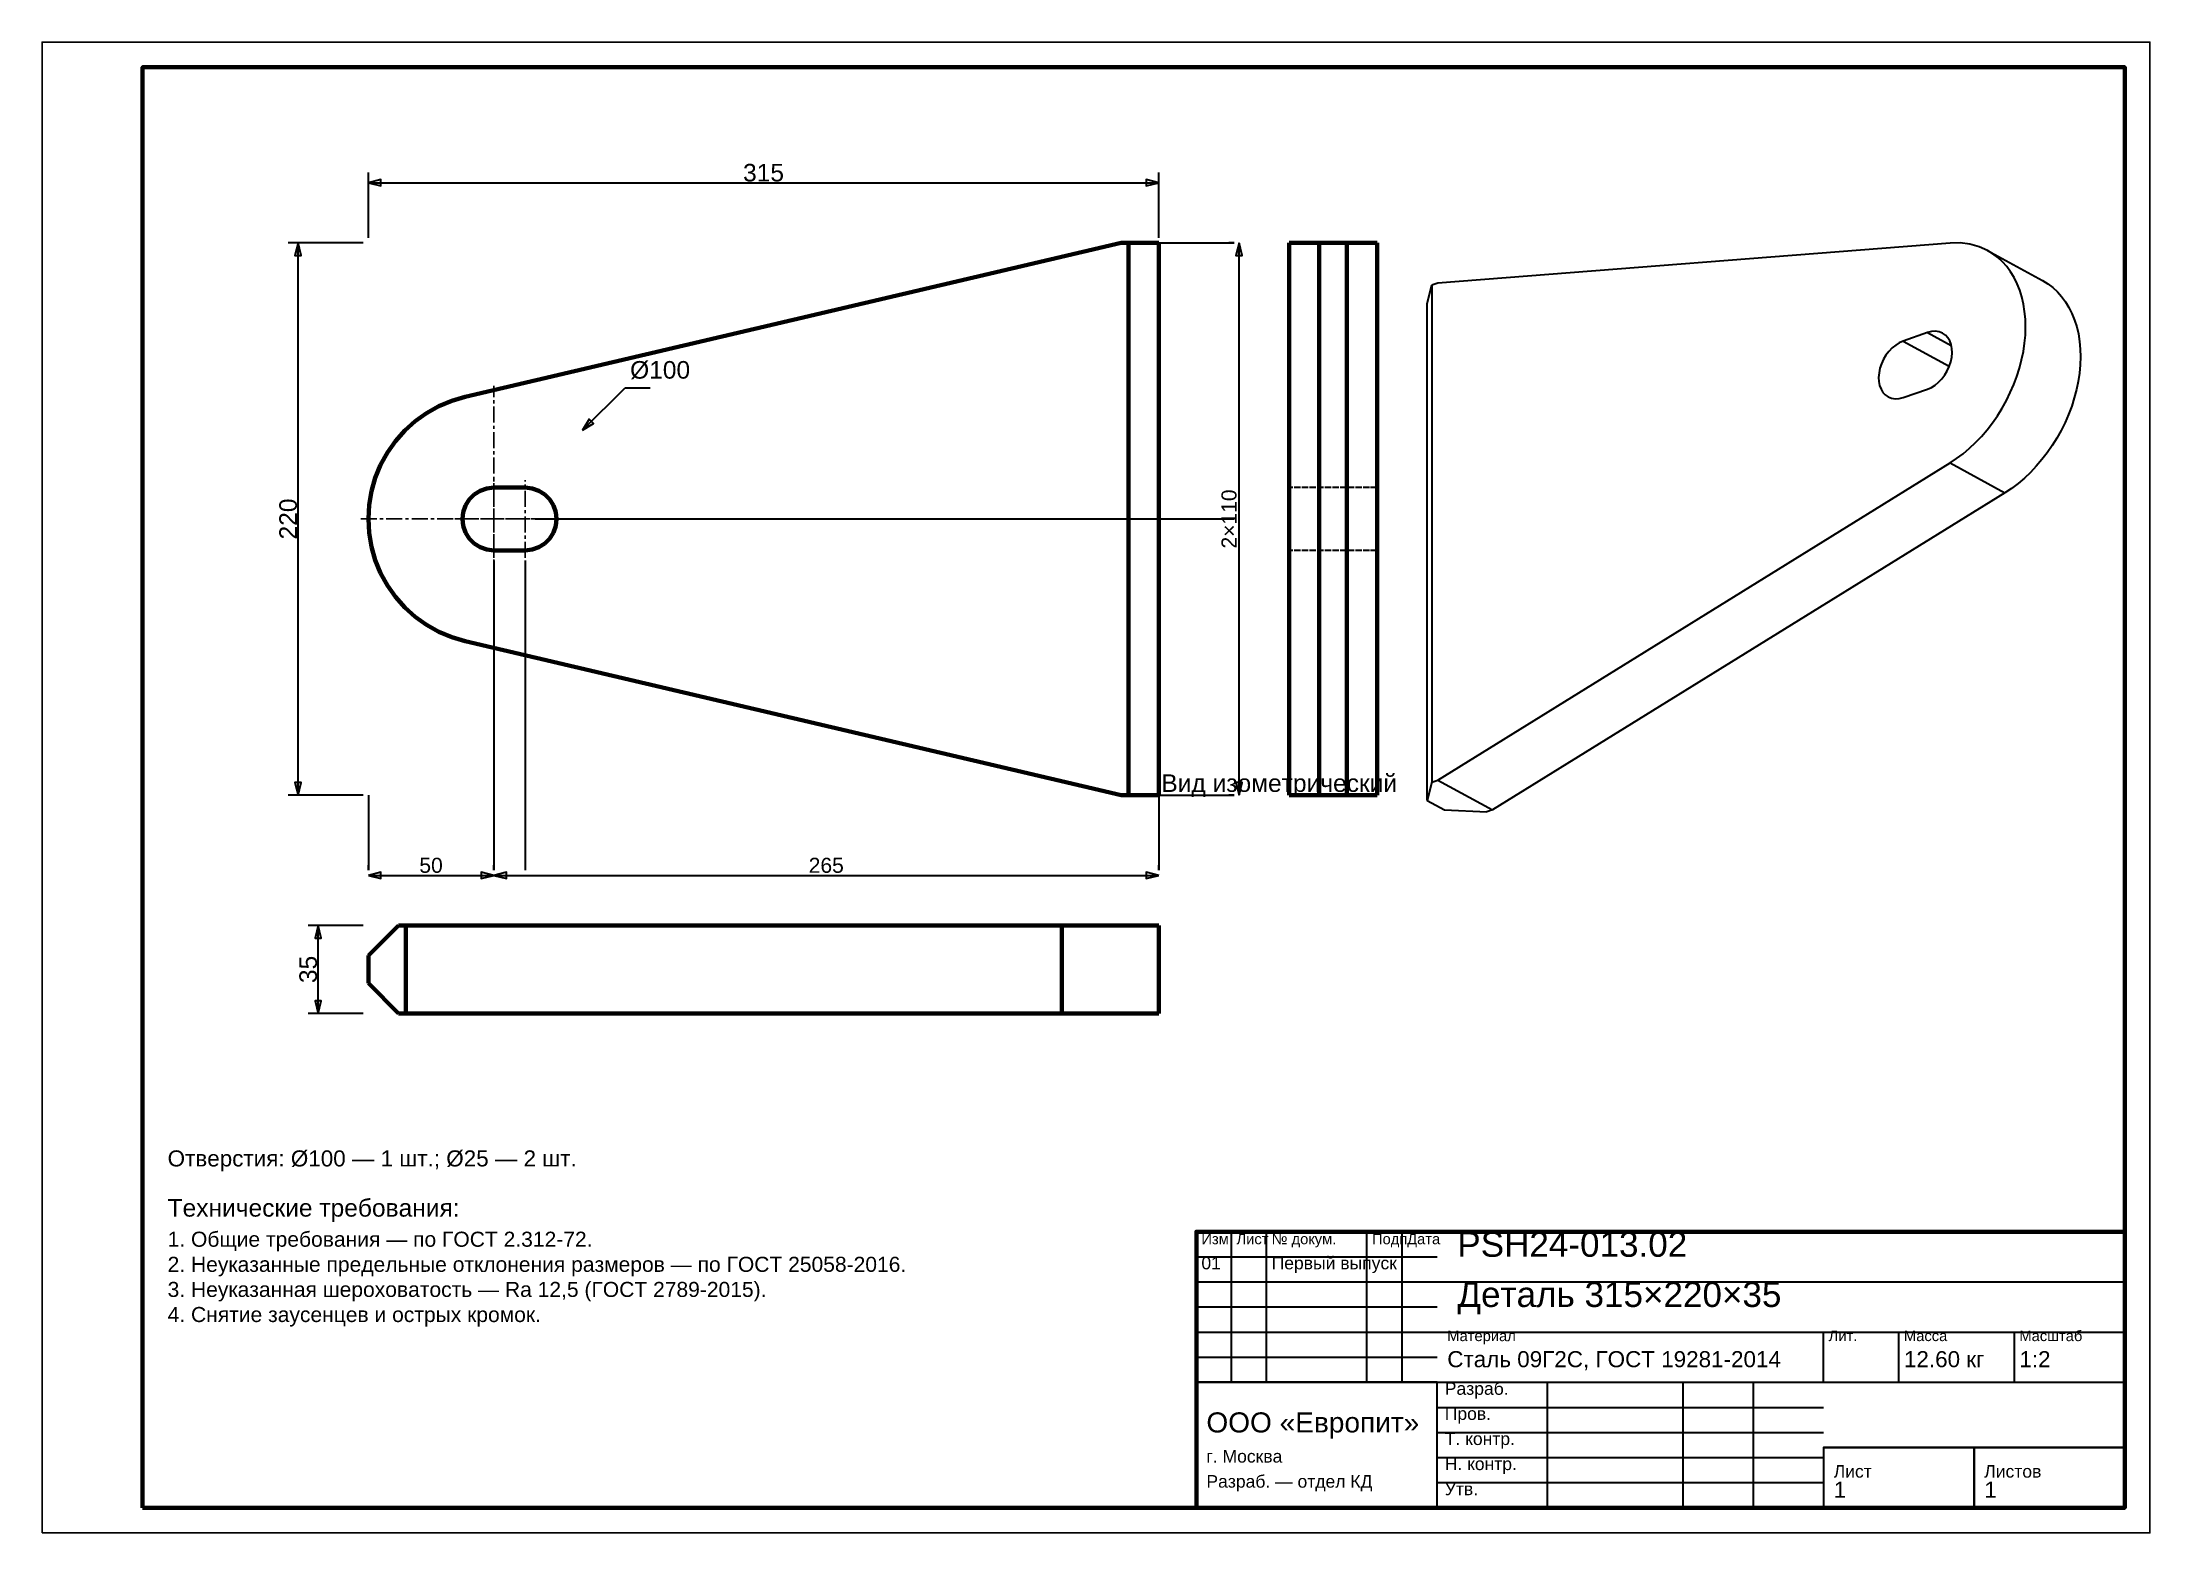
# Model space of a CAD drawing. Header units: millimetres. Extents: x 0 to 420, y 0 to 297.
import ezdxf
from ezdxf.enums import TextEntityAlignment as Align

# ---------------------------------------------------------------- set-up
doc = ezdxf.new("R2010")
doc.units = ezdxf.units.MM
doc.linetypes.add('CENTER', pattern=[5.08, 3.175, -0.635, 0.635, -0.635])
doc.linetypes.add('DASHED', pattern=[1.524, 1.27, -0.254])
doc.styles.add('GOST', font='Arial')

msp = doc.modelspace()

# ---------------------------------------------------------------- linework, layer by layer
at = {"color": 7, "lineweight": 35}
for p, q in [((65, 258), (65, 271)), ((65, 269), (222.5, 269)), ((222.5, 258), (222.5, 271)), ((64, 257), (49, 257)), ((51, 147), (51, 257)), ((222.5, 257), (237.5, 257)), ((237.5, 257), (236.5, 257)), ((238.5, 147), (238.5, 257)), ((107.68, 219.68), (116.16, 228.16)), ((116.16, 228.16), (121.16, 228.16)), ((98.25, 202), (237.5, 202)), ((104.5, 202), (237.5, 202)), ((117, 202), (237.5, 202)), ((90, 193.75), (90, 132)), ((96.25, 193.75), (96.25, 132)), ((90, 175), (90, 132)), ((64, 147), (49, 147)), ((65, 147), (65, 132)), ((222.5, 147), (222.5, 132)), ((222.5, 147), (237.5, 147)), ((237.5, 147), (236.5, 147)), ((65, 132), (65, 133)), ((65, 131), (90, 131)), ((90, 132), (90, 133)), ((90, 132), (90, 133)), ((90, 131), (222.5, 131)), ((222.5, 132), (222.5, 133)), ((64, 121), (53, 121)), ((55, 103.5), (55, 121)), ((64, 103.5), (53, 103.5)), ((237, 30), (237, 60)), ((244, 30), (244, 60)), ((264, 30), (264, 60)), ((271, 30), (271, 60)), ((230, 55), (278, 55)), ((230, 50), (278, 50)), ((278, 50), (415, 50)), ((230, 45), (278, 45)), ((230, 40), (278, 40)), ((278, 40), (415, 40)), ((355, 30), (355, 40)), ((370, 30), (370, 40)), ((393, 30), (393, 40)), ((230, 35), (278, 35)), ((230, 30), (278, 30)), ((278, 30), (415, 30)), ((300, 5), (300, 30)), ((327, 5), (327, 30)), ((341, 5), (341, 30)), ((278, 25), (355, 25)), ((278, 20), (355, 20)), ((355, 17), (415, 17)), ((278, 15), (355, 15)), ((278, 10), (355, 10))]:
    msp.add_line(p, q, dxfattribs=at)
at = {"color": 1, "lineweight": 70}
for p, q in [((215, 257), (84.29, 226.34)), ((216.5, 257), (215, 257)), ((216.5, 257), (222.5, 257)), ((216.5, 147), (216.5, 257)), ((222.5, 257), (222.5, 147)), ((248.5, 257), (254.5, 257)), ((248.5, 147), (248.5, 257)), ((254.5, 257), (254.5, 147)), ((260, 257), (254.5, 257)), ((260, 147), (260, 257)), ((260, 257), (266, 257)), ((266, 257), (266, 147)), ((76.6, 223.11), (74.33, 221.48)), ((79.04, 224.47), (76.6, 223.11)), ((81.61, 225.55), (79.04, 224.47)), ((84.29, 226.34), (81.61, 225.55)), ((72.26, 219.62), (70.41, 217.53)), ((74.33, 221.48), (72.26, 219.62)), ((68.8, 215.25), (67.45, 212.8)), ((70.41, 217.53), (68.8, 215.25)), ((66.39, 210.22), (65.62, 207.54)), ((67.45, 212.8), (66.39, 210.22)), ((65.62, 207.54), (65.16, 204.79)), ((85.11, 205.9), (84.37, 204.71)), ((86.1, 206.89), (85.11, 205.9)), ((87.29, 207.63), (86.1, 206.89)), ((88.61, 208.09), (87.29, 207.63)), ((90, 208.25), (88.61, 208.09)), ((96.25, 208.25), (90, 208.25)), ((97.64, 208.09), (96.25, 208.25)), ((98.96, 207.63), (97.64, 208.09)), ((100.15, 206.89), (98.96, 207.63)), ((101.14, 205.9), (100.15, 206.89)), ((101.88, 204.71), (101.14, 205.9)), ((65.16, 204.79), (65, 202)), ((65, 202), (65.16, 199.21)), ((83.91, 203.39), (83.75, 202)), ((83.75, 202), (83.91, 200.61)), ((84.37, 204.71), (83.91, 203.39)), ((102.34, 203.39), (101.88, 204.71)), ((102.5, 202), (102.34, 203.39)), ((102.34, 200.61), (102.5, 202)), ((65.16, 199.21), (65.62, 196.46)), ((83.91, 200.61), (84.37, 199.29)), ((84.37, 199.29), (85.11, 198.1)), ((85.11, 198.1), (86.1, 197.11)), ((100.15, 197.11), (101.14, 198.1)), ((101.14, 198.1), (101.88, 199.29)), ((101.88, 199.29), (102.34, 200.61)), ((65.62, 196.46), (66.39, 193.78)), ((66.39, 193.78), (67.45, 191.2)), ((86.1, 197.11), (87.29, 196.37)), ((87.29, 196.37), (88.61, 195.91)), ((88.61, 195.91), (90, 195.75)), ((90, 195.75), (96.25, 195.75)), ((96.25, 195.75), (97.64, 195.91)), ((97.64, 195.91), (98.96, 196.37)), ((98.96, 196.37), (100.15, 197.11)), ((67.45, 191.2), (68.8, 188.75)), ((68.8, 188.75), (70.41, 186.47)), ((70.41, 186.47), (72.26, 184.38)), ((72.26, 184.38), (74.33, 182.52)), ((74.33, 182.52), (76.6, 180.89)), ((76.6, 180.89), (79.04, 179.53)), ((79.04, 179.53), (81.61, 178.45)), ((81.61, 178.45), (84.29, 177.66)), ((84.29, 177.66), (215, 147)), ((254.5, 147), (248.5, 147)), ((260, 147), (254.5, 147)), ((266, 147), (260, 147)), ((215, 147), (216.5, 147)), ((222.5, 147), (216.5, 147)), ((71, 121), (65, 115)), ((71, 121), (72.5, 121)), ((72.5, 103.5), (72.5, 121)), ((72.5, 121), (203.21, 121)), ((203.21, 121), (205.51, 121)), ((203.21, 103.5), (203.21, 121)), ((205.51, 121), (207.74, 121)), ((207.74, 121), (209.87, 121)), ((209.87, 121), (211.89, 121)), ((211.89, 121), (213.78, 121)), ((213.78, 121), (215.52, 121)), ((215.52, 121), (217.09, 121)), ((217.09, 121), (218.49, 121)), ((218.49, 121), (219.69, 121)), ((219.69, 121), (220.69, 121)), ((220.69, 121), (221.48, 121)), ((221.48, 121), (222.04, 121)), ((222.04, 121), (222.39, 121)), ((222.39, 121), (222.5, 121)), ((222.5, 103.5), (222.5, 121)), ((65, 109.5), (65, 115)), ((65, 109.5), (71, 103.5)), ((72.5, 103.5), (71, 103.5)), ((203.21, 103.5), (72.5, 103.5)), ((205.51, 103.5), (203.21, 103.5)), ((207.74, 103.5), (205.51, 103.5)), ((209.87, 103.5), (207.74, 103.5)), ((211.89, 103.5), (209.87, 103.5)), ((213.78, 103.5), (211.89, 103.5)), ((215.52, 103.5), (213.78, 103.5)), ((217.09, 103.5), (215.52, 103.5)), ((218.49, 103.5), (217.09, 103.5)), ((219.69, 103.5), (218.49, 103.5)), ((220.69, 103.5), (219.69, 103.5)), ((221.48, 103.5), (220.69, 103.5)), ((222.04, 103.5), (221.48, 103.5)), ((222.39, 103.5), (222.04, 103.5)), ((222.5, 103.5), (222.39, 103.5))]:
    msp.add_line(p, q, dxfattribs=at)
at = {"color": 5, "linetype": 'DASHED', "lineweight": 35}
for p, q in [((84.29, 226.34), (215, 257)), ((215, 257), (216.5, 257)), ((222.5, 257), (216.5, 257)), ((216.5, 257), (216.5, 147)), ((222.5, 147), (222.5, 257)), ((266, 257), (248.5, 257)), ((248.5, 257), (248.5, 226.34)), ((266, 226.34), (266, 257)), ((74.33, 221.48), (76.6, 223.11)), ((76.6, 223.11), (79.04, 224.47)), ((79.04, 224.47), (81.61, 225.55)), ((81.61, 225.55), (84.29, 226.34)), ((248.5, 226.34), (248.5, 224.81)), ((248.5, 224.81), (248.5, 222.44)), ((266, 224.81), (266, 226.34)), ((266, 222.44), (266, 224.81)), ((70.41, 217.53), (72.26, 219.62)), ((72.26, 219.62), (74.33, 221.48)), ((248.5, 222.44), (248.5, 219.33)), ((248.5, 219.33), (248.5, 215.58)), ((266, 219.33), (266, 222.44)), ((266, 215.58), (266, 219.33)), ((67.45, 212.8), (68.8, 215.25)), ((68.8, 215.25), (70.41, 217.53)), ((248.5, 215.58), (248.5, 211.34)), ((266, 211.34), (266, 215.58)), ((65.62, 207.54), (66.39, 210.22)), ((66.39, 210.22), (67.45, 212.8)), ((248.5, 211.34), (248.5, 206.76)), ((266, 206.76), (266, 211.34)), ((65.16, 204.79), (65.62, 207.54)), ((84.37, 204.71), (85.11, 205.9)), ((85.11, 205.9), (86.1, 206.89)), ((86.1, 206.89), (87.29, 207.63)), ((87.29, 207.63), (88.61, 208.09)), ((88.61, 208.09), (90, 208.25)), ((90, 208.25), (96.25, 208.25)), ((96.25, 208.25), (97.64, 208.09)), ((97.64, 208.09), (98.96, 207.63)), ((98.96, 207.63), (100.15, 206.89)), ((100.15, 206.89), (101.14, 205.9)), ((101.14, 205.9), (101.88, 204.71)), ((266, 208.25), (248.5, 208.25)), ((248.5, 208.25), (248.5, 208.09)), ((266, 208.25), (248.5, 208.25)), ((248.5, 208.09), (248.5, 208.25)), ((248.5, 208.09), (248.5, 207.63)), ((248.5, 207.63), (248.5, 208.09)), ((248.5, 207.63), (248.5, 206.89)), ((248.5, 206.89), (248.5, 207.63)), ((248.5, 206.89), (248.5, 205.9)), ((248.5, 205.9), (248.5, 206.89)), ((248.5, 206.76), (248.5, 202)), ((248.5, 205.9), (248.5, 204.71)), ((248.5, 204.71), (248.5, 205.9)), ((266, 208.09), (266, 208.25)), ((266, 208.25), (266, 208.09)), ((266, 207.63), (266, 208.09)), ((266, 208.09), (266, 207.63)), ((266, 206.89), (266, 207.63)), ((266, 207.63), (266, 206.89)), ((266, 205.9), (266, 206.89)), ((266, 206.89), (266, 205.9)), ((266, 202), (266, 206.76)), ((266, 204.71), (266, 205.9)), ((266, 205.9), (266, 204.71)), ((65, 202), (65.16, 204.79)), ((65.16, 199.21), (65, 202)), ((83.75, 202), (83.91, 203.39)), ((83.91, 200.61), (83.75, 202)), ((83.91, 203.39), (84.37, 204.71)), ((101.88, 204.71), (102.34, 203.39)), ((102.34, 203.39), (102.5, 202)), ((102.5, 202), (102.34, 200.61)), ((248.5, 204.71), (248.5, 203.39)), ((248.5, 203.39), (248.5, 204.71)), ((248.5, 203.39), (248.5, 202)), ((248.5, 202), (248.5, 203.39)), ((248.5, 202), (248.5, 200.61)), ((248.5, 200.61), (248.5, 202)), ((248.5, 202), (248.5, 197.24)), ((266, 203.39), (266, 204.71)), ((266, 204.71), (266, 203.39)), ((266, 202), (266, 203.39)), ((266, 203.39), (266, 202)), ((266, 200.61), (266, 202)), ((266, 202), (266, 200.61)), ((266, 197.24), (266, 202)), ((65.62, 196.46), (65.16, 199.21)), ((84.37, 199.29), (83.91, 200.61)), ((85.11, 198.1), (84.37, 199.29)), ((86.1, 197.11), (85.11, 198.1)), ((101.14, 198.1), (100.15, 197.11)), ((101.88, 199.29), (101.14, 198.1)), ((102.34, 200.61), (101.88, 199.29)), ((248.5, 200.61), (248.5, 199.29)), ((248.5, 199.29), (248.5, 200.61)), ((248.5, 199.29), (248.5, 198.1)), ((248.5, 198.1), (248.5, 199.29)), ((248.5, 198.1), (248.5, 197.11)), ((248.5, 197.11), (248.5, 198.1)), ((266, 199.29), (266, 200.61)), ((266, 200.61), (266, 199.29)), ((266, 198.1), (266, 199.29)), ((266, 199.29), (266, 198.1)), ((266, 197.11), (266, 198.1)), ((266, 198.1), (266, 197.11)), ((66.39, 193.78), (65.62, 196.46)), ((67.45, 191.2), (66.39, 193.78)), ((87.29, 196.37), (86.1, 197.11)), ((88.61, 195.91), (87.29, 196.37)), ((90, 195.75), (88.61, 195.91)), ((96.25, 195.75), (90, 195.75)), ((97.64, 195.91), (96.25, 195.75)), ((98.96, 196.37), (97.64, 195.91)), ((100.15, 197.11), (98.96, 196.37)), ((248.5, 197.24), (248.5, 192.66)), ((248.5, 197.11), (248.5, 196.37)), ((248.5, 196.37), (248.5, 197.11)), ((248.5, 196.37), (248.5, 195.91)), ((248.5, 195.91), (248.5, 196.37)), ((248.5, 195.91), (248.5, 195.75)), ((248.5, 195.75), (248.5, 195.91)), ((266, 195.75), (248.5, 195.75)), ((266, 195.75), (248.5, 195.75)), ((266, 192.66), (266, 197.24)), ((266, 196.37), (266, 197.11)), ((266, 197.11), (266, 196.37)), ((266, 195.91), (266, 196.37)), ((266, 196.37), (266, 195.91)), ((266, 195.75), (266, 195.91)), ((266, 195.91), (266, 195.75)), ((68.8, 188.75), (67.45, 191.2)), ((248.5, 192.66), (248.5, 188.42)), ((266, 188.42), (266, 192.66)), ((70.41, 186.47), (68.8, 188.75)), ((72.26, 184.38), (70.41, 186.47)), ((248.5, 188.42), (248.5, 184.67)), ((266, 184.67), (266, 188.42)), ((74.33, 182.52), (72.26, 184.38)), ((76.6, 180.89), (74.33, 182.52)), ((79.04, 179.53), (76.6, 180.89)), ((248.5, 184.67), (248.5, 181.56)), ((248.5, 181.56), (248.5, 179.19)), ((266, 181.56), (266, 184.67)), ((266, 179.19), (266, 181.56)), ((81.61, 178.45), (79.04, 179.53)), ((84.29, 177.66), (81.61, 178.45)), ((215, 147), (84.29, 177.66)), ((248.5, 179.19), (248.5, 177.66)), ((248.5, 177.66), (248.5, 147)), ((266, 177.66), (266, 179.19)), ((266, 147), (266, 177.66)), ((266, 147), (248.5, 147)), ((216.5, 147), (215, 147)), ((216.5, 147), (222.5, 147)), ((65, 115), (71, 121)), ((72.5, 121), (71, 121)), ((72.5, 103.5), (72.5, 121)), ((203.21, 121), (72.5, 121)), ((185.04, 121), (185, 121)), ((185, 121), (185.04, 121)), ((185.16, 121), (185.04, 121)), ((185.04, 121), (185.16, 121)), ((185.35, 121), (185.16, 121)), ((185.16, 121), (185.35, 121)), ((185.62, 121), (185.35, 121)), ((185.35, 121), (185.62, 121)), ((185.96, 121), (185.62, 121)), ((185.62, 121), (185.96, 121)), ((186.36, 121), (185.96, 121)), ((185.96, 121), (186.36, 121)), ((186.83, 121), (186.36, 121)), ((186.36, 121), (186.83, 121)), ((187.35, 121), (186.83, 121)), ((186.83, 121), (187.35, 121)), ((187.92, 121), (187.35, 121)), ((187.35, 121), (187.92, 121)), ((188.54, 121), (187.92, 121)), ((187.92, 121), (188.54, 121)), ((189.19, 121), (188.54, 121)), ((188.54, 121), (189.19, 121)), ((189.86, 121), (189.19, 121)), ((189.19, 121), (189.86, 121)), ((190.55, 121), (189.86, 121)), ((189.86, 121), (190.55, 121)), ((191.25, 121), (190.55, 121)), ((190.55, 121), (191.25, 121)), ((197.5, 121), (191.25, 121)), ((191.25, 121), (197.5, 121)), ((197.5, 121), (198.2, 121)), ((198.2, 121), (197.5, 121)), ((198.2, 121), (198.89, 121)), ((198.89, 121), (198.2, 121)), ((198.89, 121), (199.56, 121)), ((199.56, 121), (198.89, 121)), ((199.56, 121), (200.21, 121)), ((200.21, 121), (199.56, 121)), ((200.21, 121), (200.83, 121)), ((200.83, 121), (200.21, 121)), ((200.83, 121), (201.4, 121)), ((201.4, 121), (200.83, 121)), ((201.4, 121), (201.92, 121)), ((201.92, 121), (201.4, 121)), ((201.92, 121), (202.39, 121)), ((202.39, 121), (201.92, 121)), ((202.39, 121), (202.79, 121)), ((202.79, 121), (202.39, 121)), ((202.79, 121), (203.13, 121)), ((203.13, 121), (202.79, 121)), ((203.13, 121), (203.4, 121)), ((203.4, 121), (203.13, 121)), ((205.51, 121), (203.21, 121)), ((203.4, 121), (203.59, 121)), ((203.59, 121), (203.4, 121)), ((203.59, 121), (203.71, 121)), ((203.71, 121), (203.59, 121)), ((203.71, 121), (203.75, 121)), ((203.75, 121), (203.71, 121)), ((207.74, 121), (205.51, 121)), ((209.87, 121), (207.74, 121)), ((211.89, 121), (209.87, 121)), ((213.78, 121), (211.89, 121)), ((215.52, 121), (213.78, 121)), ((217.09, 121), (215.52, 121)), ((218.49, 121), (217.09, 121)), ((219.69, 121), (218.49, 121)), ((220.69, 121), (219.69, 121)), ((221.48, 121), (220.69, 121)), ((222.04, 121), (221.48, 121)), ((222.39, 121), (222.04, 121)), ((222.5, 121), (222.39, 121)), ((65, 109.5), (65, 115)), ((71, 103.5), (65, 109.5)), ((71, 103.5), (72.5, 103.5)), ((72.5, 103.5), (203.21, 103.5)), ((185.04, 103.5), (185, 103.5)), ((185, 103.5), (185.04, 103.5)), ((185.16, 103.5), (185.04, 103.5)), ((185.04, 103.5), (185.16, 103.5)), ((185.35, 103.5), (185.16, 103.5)), ((185.16, 103.5), (185.35, 103.5)), ((185.62, 103.5), (185.35, 103.5)), ((185.35, 103.5), (185.62, 103.5)), ((185.96, 103.5), (185.62, 103.5)), ((185.62, 103.5), (185.96, 103.5)), ((186.36, 103.5), (185.96, 103.5)), ((185.96, 103.5), (186.36, 103.5)), ((186.83, 103.5), (186.36, 103.5)), ((186.36, 103.5), (186.83, 103.5)), ((187.35, 103.5), (186.83, 103.5)), ((186.83, 103.5), (187.35, 103.5)), ((187.92, 103.5), (187.35, 103.5)), ((187.35, 103.5), (187.92, 103.5)), ((188.54, 103.5), (187.92, 103.5)), ((187.92, 103.5), (188.54, 103.5)), ((189.19, 103.5), (188.54, 103.5)), ((188.54, 103.5), (189.19, 103.5)), ((189.86, 103.5), (189.19, 103.5)), ((189.19, 103.5), (189.86, 103.5)), ((190.55, 103.5), (189.86, 103.5)), ((189.86, 103.5), (190.55, 103.5)), ((191.25, 103.5), (190.55, 103.5)), ((190.55, 103.5), (191.25, 103.5)), ((191.25, 103.5), (197.5, 103.5)), ((197.5, 103.5), (191.25, 103.5)), ((197.5, 103.5), (198.2, 103.5)), ((198.2, 103.5), (197.5, 103.5)), ((198.2, 103.5), (198.89, 103.5)), ((198.89, 103.5), (198.2, 103.5)), ((198.89, 103.5), (199.56, 103.5)), ((199.56, 103.5), (198.89, 103.5)), ((199.56, 103.5), (200.21, 103.5)), ((200.21, 103.5), (199.56, 103.5)), ((200.21, 103.5), (200.83, 103.5)), ((200.83, 103.5), (200.21, 103.5)), ((200.83, 103.5), (201.4, 103.5)), ((201.4, 103.5), (200.83, 103.5)), ((201.4, 103.5), (201.92, 103.5)), ((201.92, 103.5), (201.4, 103.5)), ((201.92, 103.5), (202.39, 103.5)), ((202.39, 103.5), (201.92, 103.5)), ((202.39, 103.5), (202.79, 103.5)), ((202.79, 103.5), (202.39, 103.5)), ((202.79, 103.5), (203.13, 103.5)), ((203.13, 103.5), (202.79, 103.5)), ((203.13, 103.5), (203.4, 103.5)), ((203.4, 103.5), (203.13, 103.5)), ((203.21, 103.5), (205.51, 103.5)), ((203.4, 103.5), (203.59, 103.5)), ((203.59, 103.5), (203.4, 103.5)), ((203.59, 103.5), (203.71, 103.5)), ((203.71, 103.5), (203.59, 103.5)), ((203.71, 103.5), (203.75, 103.5)), ((203.75, 103.5), (203.71, 103.5)), ((205.51, 103.5), (207.74, 103.5)), ((207.74, 103.5), (209.87, 103.5)), ((209.87, 103.5), (211.89, 103.5)), ((211.89, 103.5), (213.78, 103.5)), ((213.78, 103.5), (215.52, 103.5)), ((215.52, 103.5), (217.09, 103.5)), ((217.09, 103.5), (218.49, 103.5)), ((218.49, 103.5), (219.69, 103.5)), ((219.69, 103.5), (220.69, 103.5)), ((220.69, 103.5), (221.48, 103.5)), ((221.48, 103.5), (222.04, 103.5)), ((222.04, 103.5), (222.39, 103.5)), ((222.39, 103.5), (222.5, 103.5))]:
    msp.add_line(p, q, dxfattribs=at)
at = {"color": 1, "lineweight": 35}
for p, q in [((380.18, 256.98), (278.11, 248.99)), ((382.18, 257), (380.18, 256.98)), ((384.12, 256.75), (382.18, 257)), ((385.96, 256.24), (384.12, 256.75)), ((387.68, 255.47), (385.96, 256.24)), ((388.73, 254.82), (387.68, 255.47)), ((387.68, 255.47), (398.61, 249.51)), ((389.72, 254.07), (388.73, 254.82)), ((390.64, 253.22), (389.72, 254.07)), ((391.49, 252.27), (390.64, 253.22)), ((392.26, 251.23), (391.49, 252.27)), ((276, 244.91), (276.94, 248.58)), ((278.11, 248.99), (276.94, 248.58)), ((276.94, 248.58), (276.94, 149.58)), ((392.95, 250.1), (392.26, 251.23)), ((393.55, 248.88), (392.95, 250.1)), ((394.07, 247.6), (393.55, 248.88)), ((398.61, 249.51), (399.66, 248.87)), ((399.66, 248.87), (400.65, 248.12)), ((400.65, 248.12), (401.58, 247.27)), ((276, 145.9), (276, 244.91)), ((394.49, 246.24), (394.07, 247.6)), ((394.82, 244.82), (394.49, 246.24)), ((395.05, 243.34), (394.82, 244.82)), ((401.58, 247.27), (402.42, 246.32)), ((402.42, 246.32), (403.19, 245.27)), ((403.19, 245.27), (403.88, 244.14)), ((403.88, 244.14), (404.48, 242.93)), ((395.19, 241.81), (395.05, 243.34)), ((395.24, 240.24), (395.19, 241.81)), ((395.19, 238.64), (395.24, 240.24)), ((404.48, 242.93), (405, 241.64)), ((405, 241.64), (405.42, 240.28)), ((405.42, 240.28), (405.75, 238.86)), ((368, 235.4), (367.42, 234.64)), ((368.65, 236.08), (368, 235.4)), ((369.35, 236.65), (368.65, 236.08)), ((370.08, 237.11), (369.35, 236.65)), ((370.84, 237.44), (370.08, 237.11)), ((375.72, 239.14), (370.84, 237.44)), ((370.84, 237.44), (380.04, 232.42)), ((376.52, 239.34), (375.72, 239.14)), ((375.72, 239.14), (380.44, 236.57)), ((377.3, 239.39), (376.52, 239.34)), ((378.03, 239.27), (377.3, 239.39)), ((378.71, 239), (378.03, 239.27)), ((379.27, 238.61), (378.71, 239)), ((379.74, 238.1), (379.27, 238.61)), ((380.12, 237.48), (379.74, 238.1)), ((380.39, 236.76), (380.12, 237.48)), ((380.55, 235.96), (380.39, 236.76)), ((380.6, 235.11), (380.55, 235.96)), ((394.45, 233.72), (394.79, 235.38)), ((394.79, 235.38), (395.04, 237.02)), ((395.04, 237.02), (395.19, 238.64)), ((405.75, 238.86), (405.99, 237.38)), ((405.99, 237.38), (406.13, 235.86)), ((406.13, 235.86), (406.17, 234.29)), ((366.03, 231.11), (365.96, 230.22)), ((366.22, 232.02), (366.03, 231.11)), ((366.52, 232.93), (366.22, 232.02)), ((366.92, 233.81), (366.52, 232.93)), ((367.42, 234.64), (366.92, 233.81)), ((379.13, 230.69), (379.63, 231.52)), ((379.63, 231.52), (380.04, 232.4)), ((380.04, 232.4), (380.33, 233.3)), ((380.33, 233.3), (380.52, 234.21)), ((380.52, 234.21), (380.6, 235.11)), ((393.5, 230.42), (394.02, 232.07)), ((394.02, 232.07), (394.45, 233.72)), ((405.97, 231.06), (405.72, 229.42)), ((406.12, 232.69), (405.97, 231.06)), ((406.17, 234.29), (406.12, 232.69)), ((365.96, 230.22), (366, 229.37)), ((366, 229.37), (366.16, 228.57)), ((366.16, 228.57), (366.43, 227.85)), ((366.43, 227.85), (366.81, 227.23)), ((366.81, 227.23), (367.29, 226.72)), ((370.84, 226.19), (375.72, 227.89)), ((375.72, 227.89), (376.47, 228.22)), ((376.47, 228.22), (377.21, 228.68)), ((377.21, 228.68), (377.91, 229.25)), ((377.91, 229.25), (378.55, 229.93)), ((378.55, 229.93), (379.13, 230.69)), ((391.41, 225.61), (392.19, 227.18)), ((392.19, 227.18), (392.89, 228.79)), ((392.89, 228.79), (393.5, 230.42)), ((405.38, 227.77), (404.95, 226.11)), ((405.72, 229.42), (405.38, 227.77)), ((367.29, 226.72), (367.85, 226.32)), ((367.85, 226.32), (368.52, 226.05)), ((368.52, 226.05), (369.26, 225.94)), ((369.26, 225.94), (370.04, 225.98)), ((370.04, 225.98), (370.84, 226.19)), ((389.63, 222.58), (390.56, 224.07)), ((390.56, 224.07), (391.41, 225.61)), ((403.82, 222.84), (403.12, 221.23)), ((404.43, 224.47), (403.82, 222.84)), ((404.95, 226.11), (404.43, 224.47)), ((385.28, 217.23), (386.45, 218.46)), ((386.45, 218.46), (387.57, 219.77)), ((387.57, 219.77), (388.63, 221.14)), ((388.63, 221.14), (389.63, 222.58)), ((402.35, 219.65), (401.49, 218.12)), ((403.12, 221.23), (402.35, 219.65)), ((381.5, 214.04), (382.8, 215.01)), ((382.8, 215.01), (384.06, 216.08)), ((384.06, 216.08), (385.28, 217.23)), ((399.57, 215.19), (398.5, 213.82)), ((400.56, 216.63), (399.57, 215.19)), ((401.49, 218.12), (400.56, 216.63)), ((278.11, 149.98), (380.18, 213.16)), ((380.18, 213.16), (381.5, 214.04)), ((380.18, 213.16), (391.11, 207.21)), ((394.99, 210.12), (393.73, 209.06)), ((396.21, 211.28), (394.99, 210.12)), ((397.38, 212.51), (396.21, 211.28)), ((398.5, 213.82), (397.38, 212.51)), ((391.11, 207.21), (289.04, 144.03)), ((392.43, 208.08), (391.11, 207.21)), ((393.73, 209.06), (392.43, 208.08)), ((276.94, 149.58), (276, 145.9)), ((276.94, 149.58), (278.11, 149.98)), ((278.11, 149.98), (289.04, 144.03)), ((276, 145.9), (279.44, 144.03)), ((279.44, 144.03), (287.87, 143.62)), ((289.04, 144.03), (287.87, 143.62))]:
    msp.add_line(p, q, dxfattribs=at)
at = {"color": 4, "linetype": 'CENTER', "lineweight": 25}
for p, q in [((90, 175.5), (90, 228.5)), ((90, 194.25), (90, 209.75)), ((96.25, 194.25), (96.25, 209.75)), ((63.5, 202), (116.5, 202)), ((82.25, 202), (97.75, 202)), ((88.5, 202), (104, 202))]:
    msp.add_line(p, q, dxfattribs=at)
at = {"color": 7, "lineweight": 25}
msp.add_lwpolyline([(0, 0), (420, 0), (420, 297), (0, 297)], close=True, dxfattribs=at)
at = {"color": 7, "lineweight": 70}
for points in [[(20, 5), (415, 5), (415, 292), (20, 292)], [(230, 5), (415, 5), (415, 60), (230, 60)]]:
    msp.add_lwpolyline(points, close=True, dxfattribs=at)
at = {"color": 7, "lineweight": 35}
for points in [[(65, 269), (67.5, 268.38), (67.5, 269.62)], [(222.5, 269), (220, 269.62), (220, 268.38)], [(51, 257), (50.38, 254.5), (51.62, 254.5)], [(238.5, 257), (237.88, 254.5), (239.12, 254.5)], [(107.68, 219.68), (109.89, 221), (109, 221.89)], [(51, 147), (51.62, 149.5), (50.38, 149.5)], [(238.5, 147), (239.12, 149.5), (237.88, 149.5)], [(65, 131), (67.5, 130.37), (67.5, 131.62)], [(90, 131), (87.5, 131.62), (87.5, 130.37)], [(90, 131), (92.5, 130.37), (92.5, 131.62)], [(222.5, 131), (220, 131.62), (220, 130.37)], [(55, 121), (54.38, 118.5), (55.62, 118.5)], [(55, 103.5), (55.62, 106), (54.38, 106)], [(230, 5), (278, 5), (278, 30), (230, 30)], [(355, 5), (385, 5), (385, 17), (355, 17)], [(385, 5), (415, 5), (415, 17), (385, 17)]]:
    msp.add_lwpolyline(points, close=True, dxfattribs=at)

# ---------------------------------------------------------------- texts
at = {"color": 7, "style": 'GOST'}
for s, height, p in [('315', 3.5, (143.75, 271)), ('50', 3, (77.5, 133)), ('265', 3, (156.25, 133))]:
    msp.add_text(s, height=height, dxfattribs=at).set_placement(p, align=Align.MIDDLE)
msp.add_text('Ø100', height=3.5, dxfattribs=at).set_placement((117.16, 229.96))
for s, height, p in [('220', 3.5, (49, 202)), ('2×110', 3, (236.5, 202)), ('35', 3.5, (53, 112.25))]:
    msp.add_text(s, height=height, rotation=90, dxfattribs=at).set_placement(p, align=Align.MIDDLE)
at = {"color": 3, "style": 'GOST'}
msp.add_text('Вид изометрический', height=3.5, dxfattribs=at).set_placement((270, 147.62), align=Align.RIGHT)
at = {"color": 6, "style": 'GOST'}
msp.add_text('Отверстия: Ø100 — 1 шт.; Ø25 — 2 шт.', height=3.2, dxfattribs=at).set_placement((25, 73))
at = {"color": 3, "style": 'GOST'}
for s, height, p in [('Технические требования:', 3.5, (25, 63)), ('1. Общие требования — по ГОСТ 2.312-72.', 3, (25, 57)), ('Изм.', 2.1, (231, 57.5)), ('Лист', 2.1, (238, 57.5)), ('№ докум.', 2.1, (245, 57.5)), ('Подп.', 2.1, (265, 57.5)), ('Дата', 2.1, (272, 57.5)), ('PSH24-013.02', 5, (282, 55)), ('2. Неуказанные предельные отклонения размеров — по ГОСТ 25058-2016.', 3, (25, 52)), ('01', 2.5, (231, 52.5)), ('Первый выпуск', 2.5, (245, 52.5)), ('3. Неуказанная шероховатость — Ra 12,5 (ГОСТ 2789-2015).', 3, (25, 47)), ('Деталь 315×220×35', 5, (282, 45)), ('4. Снятие заусенцев и острых кромок.', 3, (25, 42)), ('Материал', 2.1, (280, 38.2)), ('Лит.', 2.1, (356, 38.2)), ('Масса', 2.1, (371, 38.2)), ('Масштаб', 2.1, (394, 38.2)), ('Сталь 09Г2С, ГОСТ 19281-2014', 3.2, (280, 33)), ('12.60 кг', 3.2, (371, 33)), ('1:2', 3.2, (394, 33)), ('Разраб.', 2.5, (279.5, 27.5)), ('ООО «Европит»', 4, (232, 20)), ('Пров.', 2.5, (279.5, 22.5)), ('Т. контр.', 2.5, (279.5, 17.5)), ('г. Москва', 2.5, (232, 14)), ('Н. контр.', 2.5, (279.5, 12.5)), ('Лист', 2.5, (357, 11)), ('Листов', 2.5, (387, 11)), ('Разраб. — отдел КД', 2.5, (232, 9)), ('Утв.', 2.5, (279.5, 7.5)), ('1', 3.2, (357, 7)), ('1', 3.2, (387, 7))]:
    msp.add_text(s, height=height, dxfattribs=at).set_placement(p)

doc.saveas('drawing.dxf')
